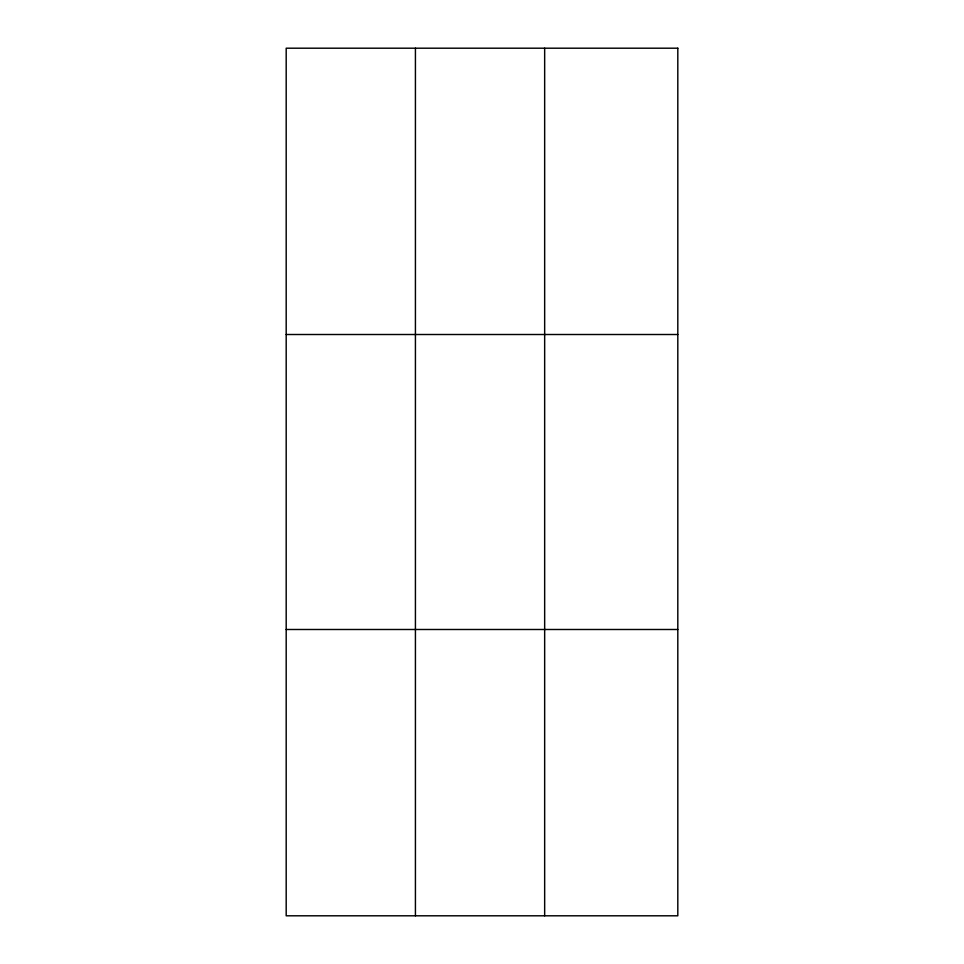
<?xml version="1.0" encoding="UTF-8"?>
<svg xmlns="http://www.w3.org/2000/svg" width="964" height="964" viewBox="0 0 964 964"><rect width="100%" height="100%" fill="white"/><g stroke="black" fill="none" stroke-linecap="round" stroke-linejoin="round"><path stroke-width="1.45" d="M415.424 915.8L415.424 48.2M544.66 915.8L544.66 48.2M286.188 334.508L677.812 334.508M286.188 629.492L677.812 629.492M677.812 48.2L677.812 915.8L286.188 915.8L286.188 48.2L677.812 48.2"/></g></svg>
